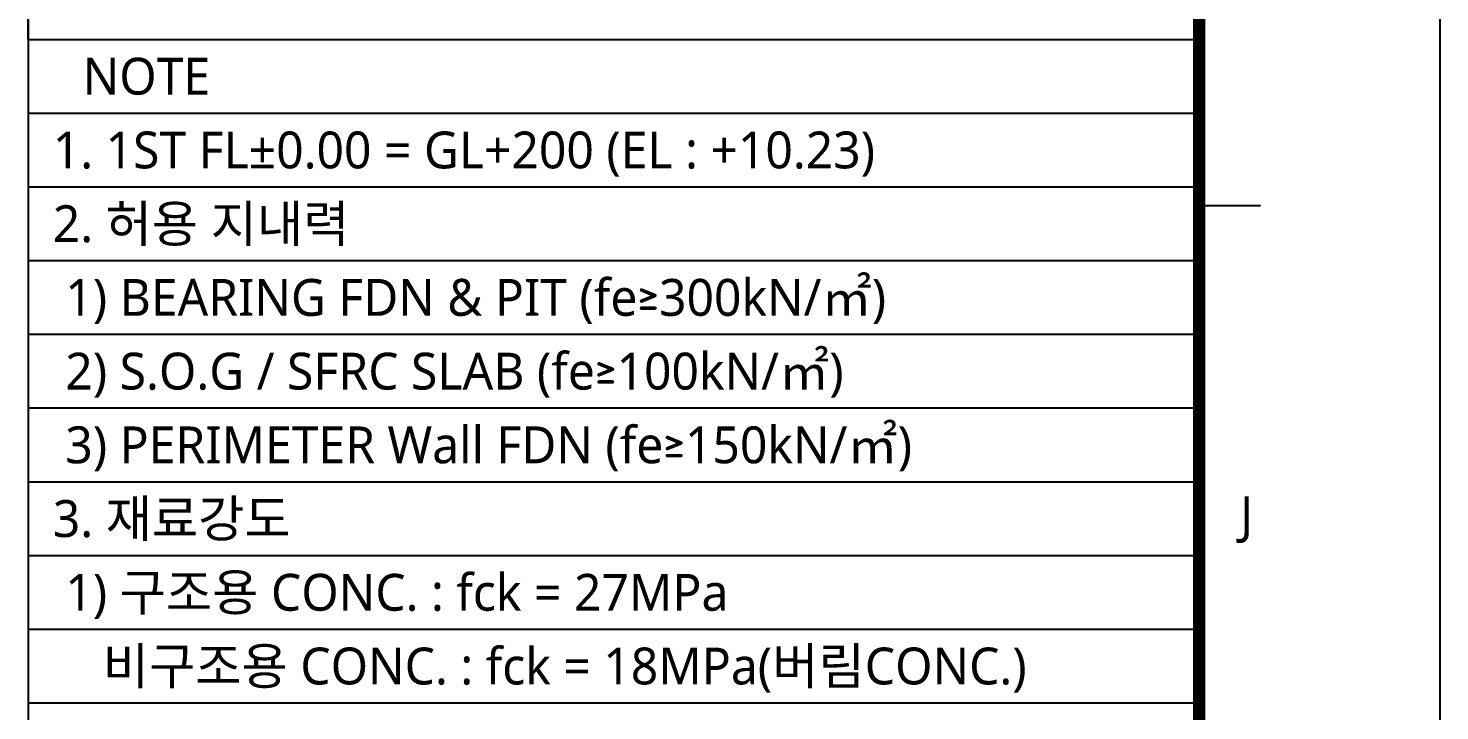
# Model space of a CAD drawing. Header units: millimetres. Extents: x -17369 to 294000, y -718917 to 220315.
# Drawn here: x 253797 to 294000, y 159964 to 179407 of the extents above; entities that cross this region are included whole.
import ezdxf
from ezdxf.enums import TextEntityAlignment as Align
from ezdxf.xclip import XClip

# ---------------------------------------------------------------- set-up
doc = ezdxf.new("R2010")
doc.units = ezdxf.units.MM
doc.header["$LTSCALE"] = 350
doc.header["$XCLIPFRAME"] = 2
doc.layers.get('Defpoints').update_dxf_attribs({"color": 181})
for name, color, linetype in [('A-TEXT', 7, 'Continuous'), ('FORM$0$KIA-Form$2$A-FORM', 7, 'Continuous'), ('T', 7, 'Continuous')]:
    doc.layers.add(name, color=color, linetype=linetype)
doc.layers.add('N-plot', color=147, linetype='Continuous', plot=False)
doc.layers.add('X-200-S-COL$0$Defpoint', color=171, linetype='Continuous', plot=False)
doc.styles.add('FORM$0$맑은고딕', font='malgun.ttf')
doc.styles.add('맑은고딕', font='malgun.ttf')

# ---------------------------------------------------------------- blocks, each defined once
blk = doc.blocks.new('X-200-S-COL$0$Form-Bo')
blk.add_lwpolyline([(0, 207900), (294000, 207900), (294000, 0), (0, 0)], close=True)
blk = doc.blocks.new('xref key map')
blk.add_lwpolyline([(0, 1551302), (2389260, 1551302), (2389260, 0), (0, 0)], close=True)

msp = doc.modelspace()

# ---------------------------------------------------------------- linework, layer by layer
at = {"layer": 'Defpoints', "color": 3}
msp.add_lwpolyline([(0, 207900), (294000, 207900), (294000, 0), (0, 0)], close=True, dxfattribs=at)
at = {"layer": 'FORM$0$KIA-Form$2$A-FORM'}
msp.add_line((288897, 174344.6), (287147, 174344.6), dxfattribs=at)
at = {"layer": 'FORM$0$KIA-Form$2$A-FORM', "color": 6, "const_width": 350}
msp.add_lwpolyline([(287147, 7157.4), (287147, 200742.6), (8400, 200742.6), (8400, 7157.4)], close=True, dxfattribs=at)
at = {"layer": 'N-plot', "color": 250}
for p, q in [((253797.2, 176989.1), (287147, 176989.1)), ((253797.2, 176989.1), (287147, 176989.1)), ((253797.2, 174889.1), (287147, 174889.1)), ((253797.2, 174889.1), (287147, 174889.1)), ((253797.2, 172789.1), (287147, 172789.1)), ((253797.2, 172789.1), (287147, 172789.1)), ((253797.2, 170689.1), (287147, 170689.1)), ((253797.2, 170689.1), (287147, 170689.1)), ((253797.2, 168589.1), (287147, 168589.1)), ((253797.2, 168589.1), (287147, 168589.1)), ((253797.2, 166489.1), (287147, 166489.1)), ((253797.2, 166489.1), (287147, 166489.1)), ((253797.2, 164389.1), (287147, 164389.1)), ((253797.2, 164389.1), (287147, 164389.1)), ((253797.2, 162289.1), (287147, 162289.1)), ((253797.2, 162289.1), (287147, 162289.1)), ((253797.2, 160189.1), (287147, 160189.1)), ((253797.2, 160189.1), (287147, 160189.1))]:
    msp.add_line(p, q, dxfattribs=at)

# ---------------------------------------------------------------- block references
at = {"layer": 'X-200-S-COL$0$Defpoint'}
msp.add_blockref('X-200-S-COL$0$Form-Bo', (0, 0), dxfattribs=at)

# ---------------------------------------------------------------- texts
at = {"layer": 'A-TEXT', "color": 3, "style": '맑은고딕'}
msp.add_text('NOTE', height=1050, dxfattribs=at).set_placement((255349.4, 177514.1))
at = {"layer": 'FORM$0$KIA-Form$2$A-FORM', "color": 4, "style": 'FORM$0$맑은고딕'}
msp.add_text('J', height=1050, dxfattribs=at).set_placement((288312.9, 165545.3), align=Align.MIDDLE_LEFT)
at = {"layer": 'T', "style": '맑은고딕'}
for s, p in [('1. 1ST FL±0.00 = GL+200 (EL : +10.23)', (254497.2, 175939.1)), ('2. 허용 지내력', (254497.2, 173839.1)), (' 1) BEARING FDN & PIT (fe≥300kN/㎡)', (254497.2, 171739.1)), (' 2) S.O.G / SFRC SLAB (fe≥100kN/㎡)', (254497.2, 169639.1)), (' 3) PERIMETER Wall FDN (fe≥150kN/㎡)', (254497.2, 167539.1)), ('3. 재료강도', (254497.2, 165439.1)), (' 1) 구조용 CONC. : fck = 27MPa', (254497.2, 163339.1)), ('    비구조용 CONC. : fck = 18MPa(버림CONC.)', (254497.2, 161239.1))]:
    msp.add_text(s, height=1050, dxfattribs=at).set_placement(p, align=Align.MIDDLE_LEFT)

# ---------------------------------------------------------------- next in the draw order: block references
ref = msp.add_blockref('xref key map', (253797.2, 176755.9), dxfattribs=dict(xscale=0.01395821451102549, yscale=0.01395821451102549, zscale=0.01395821451102549))
XClip(ref).set_block_clipping_path([(-0.0000000075, 167165.6021255665), (2389260.125662934, 1718467.6565462798)])

# ---------------------------------------------------------------- next in the draw order: linework, layer by layer
for points in [[(253797.2, 200742.6), (253797.2, 19757.4)], [(253797.2, 179089.2), (253797.2, 179089.2), (287147, 179089.2)]]:
    msp.add_lwpolyline(points)
at = {"layer": 'N-plot'}
msp.add_lwpolyline([(253797.2, 179089.2), (253797.2, 19757.4)], dxfattribs=at)

doc.saveas('drawing.dxf')
